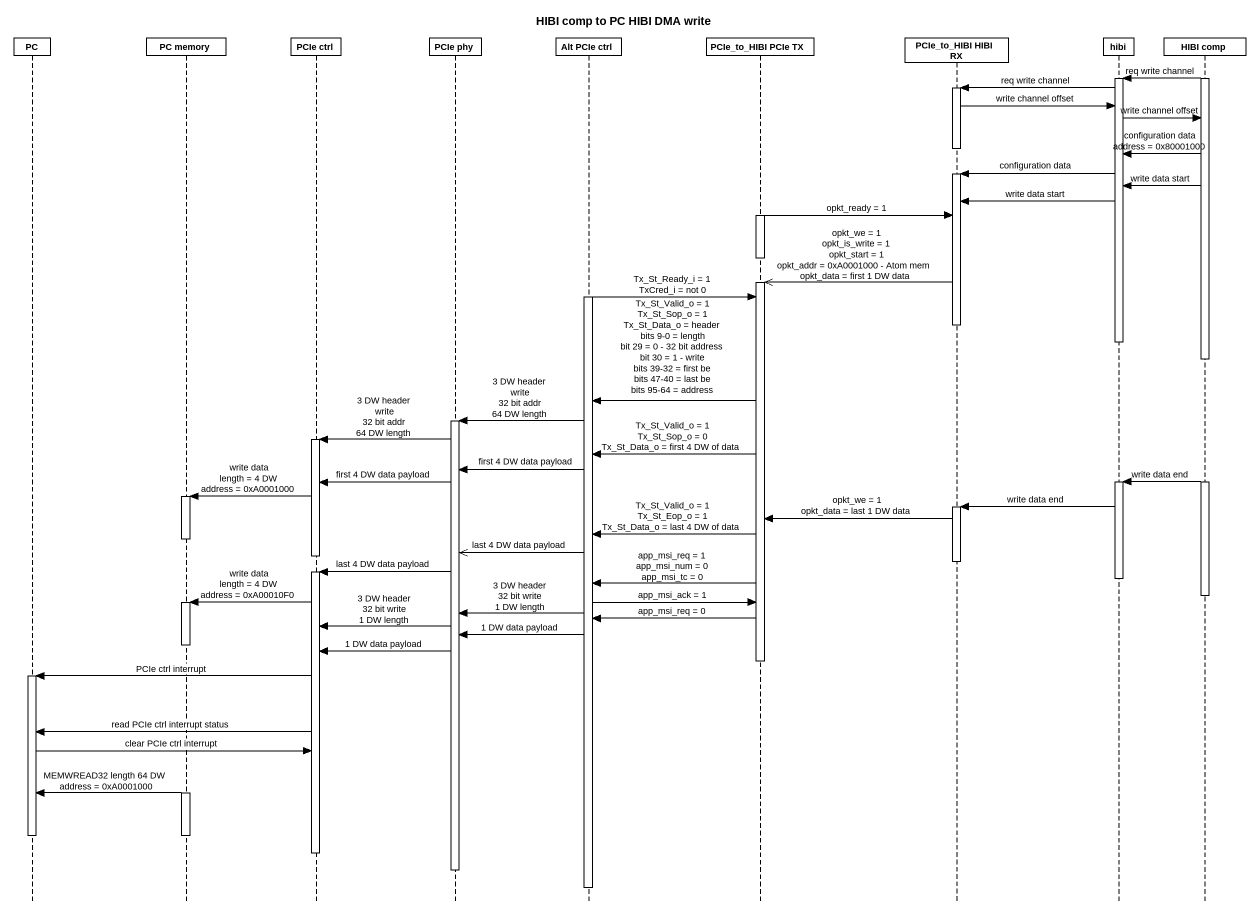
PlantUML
@startuml
title HIBI comp to PC HIBI DMA write
hide footbox
participant PC
participant "PC memory" as PC_memory
participant "PCIe ctrl" as PCIe_ctrl
participant "PCIe phy" as PCIe_phy
participant "Alt PCIe ctrl" as Alt_PCIe_ctrl
participant "PCIe_to_HIBI PCIe TX" as PCIe_to_HIBI_PCIe_TX
participant "PCIe_to_HIBI HIBI RX" as PCIe_to_HIBI_HIBI_RX
participant hibi
participant "HIBI comp" as HIBI_comp

activate HIBI_comp
HIBI_comp -> hibi : req write channel
activate hibi
hibi -> PCIe_to_HIBI_HIBI_RX : req write channel
activate PCIe_to_HIBI_HIBI_RX
PCIe_to_HIBI_HIBI_RX -> hibi : write channel offset
hibi -> HIBI_comp : write channel offset
deactivate PCIe_to_HIBI_HIBI_RX
HIBI_comp -> hibi : configuration data address = 0x80001000
hibi -> PCIe_to_HIBI_HIBI_RX : configuration data
activate PCIe_to_HIBI_HIBI_RX
HIBI_comp -> hibi : write data start
hibi -> PCIe_to_HIBI_HIBI_RX : write data start
activate PCIe_to_HIBI_PCIe_TX
PCIe_to_HIBI_PCIe_TX -> PCIe_to_HIBI_HIBI_RX : opkt_ready = 1
deactivate PCIe_to_HIBI_PCIe_TX
PCIe_to_HIBI_HIBI_RX ->> PCIe_to_HIBI_PCIe_TX : opkt_we = 1 opkt_is_write = 1 opkt_start = 1 opkt_addr = 0xA0001000 - Atom mem opkt_data = first 1 DW data
activate PCIe_to_HIBI_PCIe_TX
activate Alt_PCIe_ctrl
Alt_PCIe_ctrl -> PCIe_to_HIBI_PCIe_TX : Tx_St_Ready_i = 1 TxCred_i = not 0
deactivate PCIe_to_HIBI_HIBI_RX
deactivate hibi
deactivate HIBI_comp
PCIe_to_HIBI_PCIe_TX -> Alt_PCIe_ctrl : Tx_St_Valid_o = 1 Tx_St_Sop_o = 1 Tx_St_Data_o = header bits 9-0 = length bit 29 = 0 - 32 bit address bit 30 = 1 - write bits 39-32 = first be bits 47-40 = last be bits 95-64 = address
Alt_PCIe_ctrl -> PCIe_phy : 3 DW header write 32 bit addr 64 DW length
activate PCIe_phy
PCIe_phy -> PCIe_ctrl : 3 DW header write 32 bit addr 64 DW length
activate PCIe_ctrl
PCIe_to_HIBI_PCIe_TX -> Alt_PCIe_ctrl : Tx_St_Valid_o = 1 Tx_St_Sop_o = 0 Tx_St_Data_o = first 4 DW of data
Alt_PCIe_ctrl -> PCIe_phy : first 4 DW data payload
activate HIBI_comp
HIBI_comp -> hibi : write data end
activate hibi
PCIe_phy -> PCIe_ctrl : first 4 DW data payload
PCIe_ctrl -> PC_memory : write data length = 4 DW address = 0xA0001000
activate PC_memory
hibi -> PCIe_to_HIBI_HIBI_RX : write data end
activate PCIe_to_HIBI_HIBI_RX
PCIe_to_HIBI_HIBI_RX -> PCIe_to_HIBI_PCIe_TX : opkt_we = 1 opkt_data = last 1 DW data
PCIe_to_HIBI_PCIe_TX -> Alt_PCIe_ctrl : Tx_St_Valid_o = 1 Tx_St_Eop_o = 1 Tx_St_Data_o = last 4 DW of data
deactivate PC_memory
Alt_PCIe_ctrl ->> PCIe_phy : last 4 DW data payload
deactivate PCIe_ctrl
deactivate PCIe_to_HIBI_HIBI_RX
PCIe_phy -> PCIe_ctrl : last 4 DW data payload
activate PCIe_ctrl
deactivate hibi
PCIe_to_HIBI_PCIe_TX -> Alt_PCIe_ctrl : app_msi_req = 1 app_msi_num = 0 app_msi_tc = 0
deactivate HIBI_comp
PCIe_ctrl -> PC_memory : write data length = 4 DW address = 0xA00010F0
Alt_PCIe_ctrl -> PCIe_to_HIBI_PCIe_TX : app_msi_ack = 1
activate PC_memory
Alt_PCIe_ctrl -> PCIe_phy : 3 DW header 32 bit write 1 DW length
PCIe_to_HIBI_PCIe_TX -> Alt_PCIe_ctrl : app_msi_req = 0
PCIe_phy -> PCIe_ctrl : 3 DW header 32 bit write 1 DW length
Alt_PCIe_ctrl -> PCIe_phy : 1 DW data payload
deactivate PC_memory
PCIe_phy -> PCIe_ctrl : 1 DW data payload
deactivate PCIe_to_HIBI_PCIe_TX
PCIe_ctrl -> PC : PCIe ctrl interrupt
activate PC
PCIe_ctrl -> PC : read PCIe ctrl interrupt status
PC -> PCIe_ctrl : clear PCIe ctrl interrupt
activate PC_memory
PC_memory -> PC : MEMWREAD32 length 64 DW address = 0xA0001000
deactivate PC
deactivate PC_memory
deactivate PCIe_ctrl
deactivate PCIe_phy
deactivate Alt_PCIe_ctrl
@enduml
